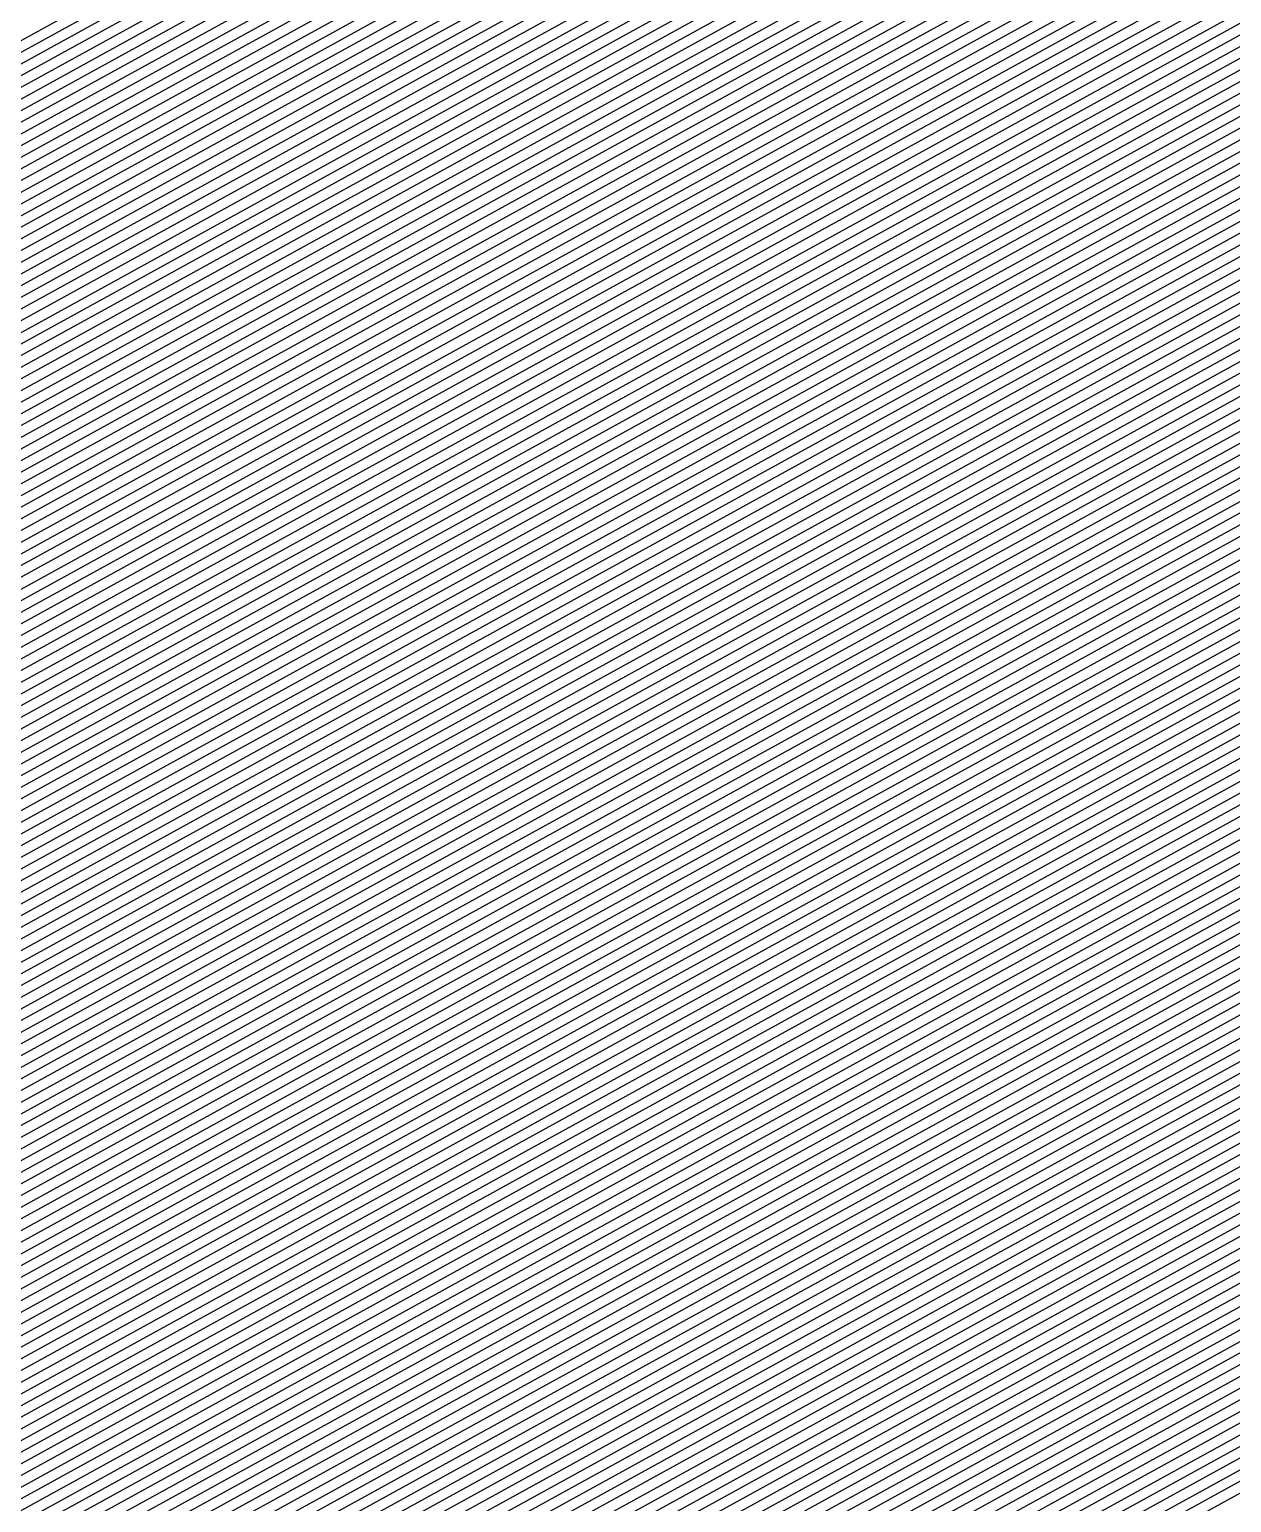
# Model space of a CAD drawing. Extents: x 7084 to 11035, y 13750 to 16729.
# Drawn here: x 8052.1 to 8118.8, y 16152.5 to 16234.2 of the extents above; entities that cross this region are included whole.
import ezdxf

# ---------------------------------------------------------------- set-up
doc = ezdxf.new("R2010")
doc.units = 0
doc.layers.add('Default', color=7, linetype='Continuous')

msp = doc.modelspace()

# ---------------------------------------------------------------- linework, layer by layer
at = {"layer": 'Default'}
for points in [[(7570.459, 15335.754), (7620.175, 15602.507), (7629.214, 15629.635), (7653.114, 15724.055), (7711.869, 16103.84), (7865.535, 16108.361), (7924.658, 16163.754), (8105.441, 16263.221), (8130.6, 16284.623), (8216.472, 16433.824), (8419.854, 16560.419)], [(7571.314, 15336.141), (7620.902, 15602.209), (7629.918, 15629.267), (7654.001, 15724.408), (7712.604, 16103.216), (7865.875, 16107.726), (7925.449, 16163.542), (8105.768, 16262.754), (8131.119, 16284.319), (8216.77, 16433.137), (8419.629, 16559.406)], [(7184.839, 14502.598), (7188.67, 14579.287), (7377.517, 14948.123), (7399.228, 14996.693), (7489.155, 15203.601), (7526.192, 15247.058), (7568.337, 15291.794), (7572.169, 15336.529), (7621.629, 15601.911), (7630.621, 15628.899), (7654.887, 15724.761), (7713.339, 16102.593), (7866.216, 16107.091), (7926.241, 16163.33), (8106.095, 16262.286), (8131.638, 16284.015), (8217.068, 16432.449), (8419.404, 16558.393)], [(7573.024, 15336.917), (7622.356, 15601.614), (7631.325, 15628.532), (7655.773, 15725.114), (7714.075, 16101.97), (7866.556, 16106.456), (7927.032, 16163.118), (8106.422, 16261.818), (8132.156, 16283.71), (8217.366, 16431.761), (8419.179, 16557.379)], [(7573.879, 15337.305), (7623.083, 15601.316), (7632.029, 15628.164), (7656.659, 15725.467), (7714.81, 16101.347), (7866.896, 16105.821), (7927.824, 16162.906), (8106.748, 16261.351), (8132.675, 16283.406), (8217.664, 16431.073), (8418.955, 16556.366)], [(7574.733, 15337.693), (7623.81, 15601.018), (7632.733, 15627.796), (7657.546, 15725.82), (7715.545, 16100.724), (7867.236, 16105.187), (7928.615, 16162.694), (8107.075, 16260.883), (8133.194, 16283.102), (8217.962, 16430.385), (8418.73, 16555.353)], [(7571.642, 15292), (7575.588, 15338.081), (7624.537, 15600.72), (7633.437, 15627.429), (7658.432, 15726.173), (7716.28, 16100.1), (7867.576, 16104.552), (7929.407, 16162.482), (8107.402, 16260.415), (8133.713, 16282.797), (8218.261, 16429.697), (8418.505, 16554.34)], [(8418.28, 16553.326), (8218.559, 16429.009), (8134.232, 16282.493), (8107.729, 16259.948), (7930.198, 16162.27), (7867.917, 16103.917), (7717.016, 16099.477), (7659.318, 15726.527), (7634.141, 15627.061), (7625.264, 15600.422), (7576.443, 15338.468)], [(7577.298, 15338.856), (7625.991, 15600.124), (7634.844, 15626.694), (7660.205, 15726.88), (7717.751, 16098.854), (7868.257, 16103.282), (7930.99, 16162.058), (8108.056, 16259.48), (8134.75, 16282.189), (8218.857, 16428.322), (8418.056, 16552.313)], [(7579.008, 15339.632), (7627.445, 15599.528), (7636.252, 15625.958), (7661.977, 15727.586), (7719.221, 16097.608), (7868.937, 16102.013), (7932.573, 16161.634), (8108.709, 16258.545), (8135.788, 16281.58), (8219.453, 16426.946), (8417.606, 16550.286)], [(8417.381, 16549.273), (8219.751, 16426.258), (8136.307, 16281.276), (8109.036, 16258.077), (7933.364, 16161.422), (7869.277, 16101.378), (7719.957, 16096.984), (7662.863, 15727.939), (7636.956, 15625.591), (7628.172, 15599.23), (7579.863, 15340.02)], [(8417.157, 16548.26), (8220.049, 16425.57), (8136.826, 16280.972), (8109.363, 16257.609), (7934.156, 16161.21), (7869.618, 16100.743), (7720.692, 16096.361), (7663.75, 15728.292), (7637.66, 15625.223), (7628.899, 15598.932), (7580.717, 15340.408)], [(7581.572, 15340.795), (7629.626, 15598.634), (7638.363, 15624.855), (7664.636, 15728.645), (7721.427, 16095.738), (7869.958, 16100.108), (7934.947, 16160.998), (8109.69, 16257.142), (8137.345, 16280.667), (8220.347, 16424.882), (8416.932, 16547.247)], [(7381.115, 14942.817), (7404.785, 14995.769), (7491.924, 15196.262), (7532.302, 15243.64), (7578.25, 15292.412), (7582.427, 15341.183), (7630.353, 15598.336), (7639.067, 15624.488), (7665.522, 15728.998), (7722.162, 16095.115), (7870.298, 16099.473), (7935.739, 16160.786), (8110.016, 16256.674), (8137.863, 16280.363), (8220.645, 16424.195), (8416.707, 16546.233)], [(7631.081, 15598.039), (7639.771, 15624.12), (7666.408, 15729.351), (7722.898, 16094.492), (7870.638, 16098.839), (7936.53, 16160.574), (8110.343, 16256.206), (8138.382, 16280.059), (8220.943, 16423.507), (8416.482, 16545.22)], [(8416.258, 16544.207), (8221.241, 16422.819), (8138.901, 16279.754), (8110.67, 16255.739), (7937.322, 16160.362), (7870.978, 16098.204), (7723.633, 16093.868), (7667.295, 15729.705), (7640.475, 15623.752), (7631.808, 15597.741), (7584.137, 15341.959)], [(8416.033, 16543.193), (8221.539, 16422.131), (8139.42, 16279.45), (8110.997, 16255.271), (7938.113, 16160.15), (7871.319, 16097.569), (7724.368, 16093.245), (7668.181, 15730.058), (7641.179, 15623.385), (7632.535, 15597.443), (7584.992, 15342.347)], [(8415.808, 16542.18), (8221.837, 16421.443), (8139.939, 16279.146), (8111.323, 16254.803), (7938.905, 16159.938), (7871.659, 16096.934), (7725.103, 16092.622), (7669.067, 15730.411), (7641.883, 15623.017), (7633.262, 15597.145), (7585.847, 15342.735)], [(7582.38, 15292.669), (7586.701, 15343.122), (7633.989, 15596.847), (7642.586, 15622.649), (7669.954, 15730.764), (7725.838, 16091.999), (7871.999, 16096.299), (7939.697, 16159.726), (8111.65, 16254.336), (8140.458, 16278.842), (8222.136, 16420.755), (8415.583, 16541.167)], [(7583.206, 15292.72), (7587.556, 15343.51), (7634.716, 15596.549), (7643.29, 15622.282), (7670.84, 15731.117), (7726.574, 16091.376), (7872.339, 16095.664), (7940.488, 16159.514), (8111.977, 16253.868), (8140.976, 16278.537), (8222.434, 16420.067), (8415.359, 16540.154)], [(7199.26, 14501.349), (7203.638, 14588.994), (7383.214, 14939.722), (7408.027, 14995.23), (7493.539, 15191.98), (7535.866, 15241.646), (7584.032, 15292.772), (7588.411, 15343.898), (7635.443, 15596.251), (7643.994, 15621.914), (7671.726, 15731.47), (7727.309, 16090.752), (7872.679, 16095.03), (7941.28, 16159.303), (8112.304, 16253.4), (8141.495, 16278.233), (8222.732, 16419.38), (8415.134, 16539.14)], [(7589.266, 15344.286), (7636.17, 15595.953), (7644.698, 15621.546), (7672.612, 15731.823), (7728.044, 16090.129), (7873.02, 16094.395), (7942.071, 16159.091), (8112.631, 16252.933), (8142.014, 16277.929), (8223.03, 16418.692), (8414.909, 16538.127)], [(7455.92, 14267.252), (7200.778, 14501.218), (7205.214, 14590.016), (7383.814, 14938.838), (7408.953, 14995.077), (7494, 15190.757), (7536.885, 15241.076), (7585.685, 15292.875), (7590.121, 15344.674), (7636.897, 15595.655), (7645.402, 15621.179), (7673.499, 15732.176), (7728.779, 16089.506), (7873.36, 16093.76), (7942.863, 16158.879), (8112.957, 16252.465), (8142.533, 16277.624), (8223.328, 16418.004), (8414.684, 16537.114)], [(7590.976, 15345.062), (7637.624, 15595.357), (7646.106, 15620.811), (7674.385, 15732.53), (7729.515, 16088.883), (7873.7, 16093.125), (7943.654, 16158.667), (8113.284, 16251.997), (8143.052, 16277.32), (8223.626, 16417.316), (8414.46, 16536.1)], [(7944.446, 16158.455), (8113.611, 16251.53), (8143.571, 16277.016), (8223.924, 16416.628), (8414.235, 16535.087)], [(7203.055, 14501.021), (7207.578, 14591.549), (7384.713, 14937.511), (7410.342, 14994.846), (7494.692, 15188.922), (7538.412, 15240.221), (7588.163, 15293.029), (7592.686, 15345.837), (7639.078, 15594.762), (7647.513, 15620.076), (7676.157, 15733.236), (7730.985, 16087.636), (7874.38, 16091.856), (7945.237, 16158.243), (8113.938, 16251.062), (8144.089, 16276.711), (8224.222, 16415.94), (8414.01, 16534.074)], [(7640.532, 15594.166), (7648.921, 15619.341), (7677.93, 15733.942), (7732.456, 16086.39), (7875.061, 16090.586), (7946.82, 16157.819), (8114.591, 16250.127), (8145.127, 16276.103), (8224.818, 16414.565), (8413.561, 16532.047)], [(8413.336, 16531.034), (8225.116, 16413.877), (8145.646, 16275.799), (8114.918, 16249.659), (7947.612, 16157.607), (7875.401, 16089.951), (7733.191, 16085.767), (7678.816, 15734.295), (7649.625, 15618.973), (7641.259, 15593.868), (7595.25, 15347.001)], [(7596.105, 15347.389), (7641.986, 15593.57), (7650.329, 15618.605), (7679.703, 15734.648), (7733.926, 16085.144), (7875.741, 16089.316), (7948.403, 16157.395), (8115.245, 16249.191), (8146.165, 16275.494), (8225.414, 16413.189), (8413.111, 16530.021)], [(8412.886, 16529.007), (8225.713, 16412.501), (8146.684, 16275.19), (8115.572, 16248.724), (7949.195, 16157.183), (7876.081, 16088.681), (7734.661, 16084.521), (7680.589, 15735.001), (7651.032, 15618.238), (7642.714, 15593.272), (7596.96, 15347.776)], [(8412.662, 16527.994), (8226.011, 16411.813), (8147.202, 16274.886), (8115.898, 16248.256), (7949.986, 16156.971), (7876.422, 16088.047), (7735.396, 16083.897), (7681.475, 15735.354), (7651.736, 15617.87), (7643.441, 15592.974), (7597.815, 15348.164)], [(8412.437, 16526.981), (8226.309, 16411.125), (8147.721, 16274.581), (8116.225, 16247.788), (7950.778, 16156.759), (7876.762, 16087.412), (7736.132, 16083.274), (7682.361, 15735.708), (7652.44, 15617.502), (7644.168, 15592.676), (7598.67, 15348.552)], [(8412.212, 16525.968), (8226.607, 16410.438), (8148.24, 16274.277), (8116.552, 16247.321), (7951.569, 16156.547), (7877.102, 16086.777), (7736.867, 16082.651), (7683.248, 15736.061)], [(7600.379, 15349.328), (7645.622, 15592.08), (7653.848, 15616.767), (7684.134, 15736.414), (7737.602, 16082.028), (7877.442, 16086.142), (7952.361, 16156.335), (8116.879, 16246.853), (8148.759, 16273.973), (8226.905, 16409.75), (8411.987, 16524.954)], [(7601.234, 15349.716), (7646.349, 15591.782), (7654.551, 15616.399), (7685.02, 15736.767), (7738.337, 16081.405), (7877.783, 16085.507), (7953.152, 16156.123), (8117.205, 16246.385), (8149.278, 16273.669), (8227.203, 16409.062), (8411.763, 16523.941)], [(8411.538, 16522.928), (8227.501, 16408.374), (8149.797, 16273.364), (8117.532, 16245.918), (7953.944, 16155.911), (7878.123, 16084.873), (7739.073, 16080.781), (7685.906, 15737.12), (7655.255, 15616.032), (7647.076, 15591.485), (7602.089, 15350.103)], [(8411.313, 16521.914), (8227.799, 16407.686), (8150.315, 16273.06), (8117.859, 16245.45), (7954.735, 16155.699), (7878.463, 16084.238), (7739.808, 16080.158), (7686.793, 15737.473), (7655.959, 15615.664), (7647.803, 15591.187), (7602.944, 15350.491)], [(7955.527, 16155.487), (8118.186, 16244.982), (8150.834, 16272.756), (8228.097, 16406.998), (8411.088, 16520.901)], [(8410.864, 16519.888), (8228.395, 16406.311), (8151.353, 16272.451), (8118.513, 16244.515), (7956.318, 16155.275), (7879.143, 16082.968), (7741.278, 16078.912), (7688.565, 15738.179), (7657.367, 15614.929), (7649.257, 15590.591), (7604.654, 15351.267)], [(8410.639, 16518.875), (8228.693, 16405.623), (8151.872, 16272.147), (8118.839, 16244.047), (7957.11, 16155.063), (7879.484, 16082.333), (7742.014, 16078.289), (7689.452, 15738.533), (7658.071, 15614.561), (7649.984, 15590.293), (7605.509, 15351.655), (7600.554, 15293.801), (7546.05, 15235.948), (7498.153, 15179.748), (7417.288, 14993.691), (7389.21, 14930.879), (7219.395, 14599.212), (7214.44, 14500.035), (7457.034, 14277.576), (7493.37, 14219.722), (7687.445, 14167.141), (7860.866, 14296.071)], [(8410.414, 16517.861), (8228.991, 16404.935), (8152.391, 16271.843), (8119.166, 16243.579), (7957.901, 16154.851), (7879.824, 16081.698), (7742.749, 16077.665), (7690.338, 15738.886), (7658.774, 15614.194), (7650.711, 15589.995), (7606.363, 15352.043)], [(7607.218, 15352.43), (7651.438, 15589.697), (7659.478, 15613.826), (7691.224, 15739.239), (7743.484, 16077.042), (7880.164, 16081.064), (7958.693, 16154.639), (8119.493, 16243.112), (8152.91, 16271.538), (8229.289, 16404.247), (8410.189, 16516.848)], [(7608.073, 15352.818), (7652.165, 15589.399), (7660.182, 15613.458), (7692.11, 15739.592), (7744.219, 16076.419), (7880.504, 16080.429), (7959.485, 16154.427), (8119.82, 16242.644), (8153.428, 16271.234), (8229.588, 16403.559), (8409.965, 16515.835)], [(8409.74, 16514.822), (8229.886, 16402.871), (8153.947, 16270.93), (8120.146, 16242.176), (7960.276, 16154.215), (7880.844, 16079.794), (7744.954, 16075.796), (7692.997, 15739.945), (7660.886, 15613.091), (7652.892, 15589.101), (7608.928, 15353.206), (7603.858, 15294.007), (7548.087, 15234.809), (7499.076, 15177.301), (7419.14, 14993.383), (7390.41, 14929.11), (7222.546, 14601.256), (7217.476, 14499.772), (7457.281, 14279.87), (7494.462, 14220.671), (7686.307, 14168.694), (7863.761, 14300.623)], [(8409.515, 16513.808), (8230.184, 16402.183), (8154.466, 16270.626), (8120.473, 16241.709), (7961.068, 16154.003), (7881.185, 16079.159), (7745.69, 16075.173), (7693.883, 15740.298), (7661.59, 15612.723), (7653.619, 15588.803), (7609.783, 15353.594), (7604.684, 15294.059), (7548.596, 15234.524)], [(7961.859, 16153.791), (8120.8, 16241.241), (8154.985, 16270.321), (8230.482, 16401.496), (8409.29, 16512.795)], [(8409.066, 16511.782), (8230.78, 16400.808), (8155.504, 16270.017), (8121.127, 16240.773), (7962.651, 16153.579), (7881.865, 16077.89), (7747.16, 16073.926), (7695.655, 15741.004), (7662.997, 15611.988), (7655.074, 15588.208), (7611.493, 15354.37)], [(7612.347, 15354.757), (7655.801, 15587.91), (7663.701, 15611.62), (7696.542, 15741.357), (7747.895, 16073.303), (7882.205, 16077.255), (7963.442, 16153.367), (8121.454, 16240.306), (8156.023, 16269.713), (8231.078, 16400.12), (8408.841, 16510.768)], [(8408.616, 16509.755), (8231.376, 16399.432), (8156.541, 16269.408), (8121.78, 16239.838), (7964.234, 16153.155), (7882.545, 16076.62), (7748.631, 16072.68), (7697.428, 15741.711), (7664.405, 15611.252), (7656.528, 15587.612), (7613.202, 15355.145)], [(8408.391, 16508.742), (8231.674, 16398.744), (8157.06, 16269.104), (8122.107, 16239.37), (7965.025, 16152.943), (7882.886, 16075.985), (7749.366, 16072.057), (7698.314, 15742.064), (7665.109, 15610.885), (7657.255, 15587.314), (7614.057, 15355.533)], [(7392.509, 14926.015), (7422.382, 14992.844), (7500.691, 15173.02), (7551.651, 15232.814), (7609.64, 15294.368), (7614.912, 15355.921), (7657.982, 15587.016), (7665.813, 15610.517), (7699.201, 15742.417), (7750.101, 16071.433), (7883.226, 16075.35), (7965.817, 16152.732), (8122.434, 16238.903), (8157.579, 16268.8), (8231.972, 16398.056), (8408.167, 16507.729)], [(7615.767, 15356.309), (7658.709, 15586.718), (7666.517, 15610.149), (7700.087, 15742.77), (7750.836, 16070.81), (7883.566, 16074.715), (7966.608, 16152.52), (8122.761, 16238.435), (8158.098, 16268.496), (8232.27, 16397.369), (8407.942, 16506.715)], [(8407.717, 16505.702), (8232.568, 16396.681), (8158.617, 16268.191), (8123.088, 16237.967), (7967.4, 16152.308), (7883.906, 16074.081), (7751.572, 16070.187), (7700.973, 15743.123), (7667.22, 15609.782), (7659.436, 15586.42), (7616.622, 15356.697)], [(8322.657, 14156.019), (8115.474, 14238.244), (7870.998, 14312.001), (7683.461, 14172.577), (7497.194, 14223.043), (7457.9, 14285.605), (7225.066, 14499.115), (7230.424, 14606.365), (7393.408, 14924.688), (7423.771, 14992.613), (7501.383, 15171.185), (7553.178, 15231.96), (7612.118, 15294.522), (7617.477, 15357.084), (7660.163, 15586.122), (7667.924, 15609.414), (7701.859, 15743.476), (7752.307, 16069.564), (7884.246, 16073.446), (7968.191, 16152.096), (8123.414, 16237.5), (8159.136, 16267.887), (8232.866, 16395.993), (8407.492, 16504.689)], [(7618.332, 15357.472), (7660.89, 15585.824), (7668.628, 15609.046), (7702.746, 15743.829), (7753.042, 16068.941), (7884.587, 16072.811), (7968.983, 16151.884), (8123.741, 16237.032), (8159.654, 16267.583), (8233.164, 16395.305), (8407.268, 16503.675)], [(7619.186, 15357.86), (7661.617, 15585.526), (7669.332, 15608.679), (7703.632, 15744.182), (7753.777, 16068.317), (7884.927, 16072.176), (7969.774, 16151.672), (8124.068, 16236.564), (8160.173, 16267.278), (8233.463, 16394.617), (8407.043, 16502.662)], [(7620.041, 15358.248), (7662.344, 15585.228), (7670.036, 15608.311), (7704.518, 15744.535), (7754.513, 16067.694), (7885.267, 16071.541), (7970.566, 16151.46), (8124.395, 16236.097), (8160.692, 16266.974), (8233.761, 16393.929), (8406.818, 16501.649)], [(7620.896, 15358.636), (7663.071, 15584.931), (7670.739, 15607.944), (7705.404, 15744.889), (7755.248, 16067.071), (7885.607, 16070.907), (7971.357, 16151.248), (8124.721, 16235.629), (8161.211, 16266.67), (8234.059, 16393.241), (8406.593, 16500.636)], [(7621.751, 15359.024), (7663.798, 15584.633), (7671.443, 15607.576), (7706.291, 15745.242), (7755.983, 16066.448), (7885.947, 16070.272), (7972.149, 16151.036), (8125.048, 16235.161), (8161.73, 16266.365), (8234.357, 16392.554), (8406.369, 16499.622)], [(7622.606, 15359.411), (7664.525, 15584.335), (7672.147, 15607.208), (7707.177, 15745.595), (7756.718, 16065.825), (7886.288, 16069.637), (7972.94, 16150.824), (8125.375, 16234.694), (8162.248, 16266.061), (8234.655, 16391.866), (8406.144, 16498.609)], [(7230.379, 14498.655), (7235.939, 14609.941), (7395.507, 14921.593), (7427.013, 14992.074), (7502.998, 15166.904), (7556.743, 15229.966), (7617.901, 15294.882), (7623.461, 15359.799), (7665.252, 15584.037), (7672.851, 15606.841), (7708.063, 15745.948), (7757.453, 16065.202), (7886.628, 16069.002), (7973.732, 16150.612), (8125.702, 16234.226), (8162.767, 16265.757), (8234.953, 16391.178), (8405.919, 16497.596)], [(7618.727, 15294.934), (7624.316, 15360.187), (7665.98, 15583.739), (7673.555, 15606.473), (7708.95, 15746.301), (7758.189, 16064.578), (7886.968, 16068.367), (7974.523, 16150.4), (8126.029, 16233.758), (8163.286, 16265.453), (8235.251, 16390.49), (8405.694, 16496.582)], [(7231.897, 14498.524), (7237.514, 14610.963), (7396.107, 14920.709), (7427.939, 14991.92), (7503.459, 15165.68), (7557.761, 15229.396), (7619.553, 15294.985), (7625.17, 15360.575), (7666.707, 15583.441), (7674.259, 15606.105), (7709.836, 15746.654), (7758.924, 16063.955), (7887.308, 16067.733), (7975.315, 16150.188), (8126.355, 16233.291), (8163.805, 16265.148), (8235.549, 16389.802), (8405.47, 16495.569)], [(8405.245, 16494.556), (8235.847, 16389.114), (8164.324, 16264.844), (8126.682, 16232.823), (7976.106, 16149.976), (7887.648, 16067.098), (7759.659, 16063.332), (7710.722, 15747.007), (7674.962, 15605.738), (7667.434, 15583.143), (7626.025, 15360.963), (7620.379, 15295.037), (7558.27, 15229.111), (7503.69, 15165.069), (7428.402, 14991.843), (7396.406, 14920.267), (7238.302, 14611.474), (7232.656, 14498.458), (7458.519, 14291.341), (7499.925, 14225.415), (7680.616, 14176.46), (7878.235, 14323.38)], [(7626.88, 15361.351), (7668.161, 15582.845), (7675.666, 15605.37), (7711.608, 15747.36), (7760.394, 16062.709), (7887.989, 16066.463), (7976.898, 16149.764), (8127.009, 16232.355), (8164.843, 16264.54), (8236.145, 16388.427), (8405.02, 16493.543)], [(7627.735, 15361.738), (7668.888, 15582.547), (7676.37, 15605.002), (7712.495, 15747.714), (7761.13, 16062.086), (7888.329, 16065.828), (7977.689, 16149.552), (8127.336, 16231.888), (8165.361, 16264.235), (8236.443, 16387.739), (8404.795, 16492.529)], [(7458.705, 14293.061), (7234.933, 14498.261), (7240.665, 14613.006), (7397.306, 14918.94), (7429.791, 14991.612), (7504.382, 15163.234), (7559.798, 15228.256), (7622.857, 15295.191), (7628.59, 15362.126), (7669.615, 15582.249), (7677.074, 15604.635), (7713.381, 15748.067), (7761.865, 16061.462), (7888.669, 16065.193), (7978.481, 16149.34), (8127.662, 16231.42), (8165.88, 16263.931), (8236.741, 16387.051), (8404.571, 16491.516)], [(7630.3, 15362.902), (7671.069, 15581.654), (7678.482, 15603.899), (7715.153, 15748.773), (7763.335, 16060.216), (7889.349, 16063.924), (7980.064, 16148.916), (8128.316, 16230.485), (8166.918, 16263.322), (8237.338, 16385.675), (8404.121, 16489.489)], [(7431.18, 14991.381), (7505.074, 15161.399), (7561.325, 15227.402), (7625.335, 15295.346), (7631.155, 15363.29), (7671.796, 15581.356), (7679.185, 15603.532), (7716.04, 15749.126), (7764.071, 16059.593), (7889.69, 16063.289), (7980.856, 16148.704), (8128.643, 16230.017), (8167.437, 16263.018), (8237.636, 16384.987), (8403.896, 16488.476)], [(7431.643, 14991.304), (7505.305, 15160.787), (7561.834, 15227.117), (7626.161, 15295.397), (7632.009, 15363.678), (7672.523, 15581.058), (7679.889, 15603.164), (7716.926, 15749.479), (7764.806, 16058.97), (7890.03, 16062.654), (7981.647, 16148.492), (8128.97, 16229.549), (8167.956, 16262.714), (8237.934, 16384.299), (8403.672, 16487.463)], [(8403.447, 16486.45), (8238.232, 16383.612), (8168.474, 16262.41), (8129.296, 16229.081), (7982.439, 16148.28), (7890.37, 16062.019), (7765.541, 16058.346), (7717.812, 15749.832), (7680.593, 15602.796), (7673.25, 15580.76), (7632.864, 15364.065)], [(7890.71, 16061.384), (7983.23, 16148.068), (8129.623, 16228.614), (8168.993, 16262.105), (8238.53, 16382.924), (8403.222, 16485.436)], [(7634.574, 15364.841), (7674.704, 15580.164), (7682.001, 15602.061), (7719.585, 15750.538), (7767.011, 16057.1), (7891.05, 16060.75), (7984.022, 16147.856), (8129.95, 16228.146), (8169.512, 16261.801), (8238.828, 16382.236), (8402.997, 16484.423)], [(7635.429, 15365.229), (7675.431, 15579.866), (7682.704, 15601.694), (7720.471, 15750.892), (7767.747, 16056.477), (7891.391, 16060.115), (7984.813, 16147.644), (8130.277, 16227.678), (8170.031, 16261.497), (8239.126, 16381.548), (8402.773, 16483.41)], [(7636.284, 15365.617), (7676.158, 15579.568), (7683.408, 15601.326), (7721.357, 15751.245), (7768.482, 16055.854), (7891.731, 16059.48), (7985.605, 16147.432), (8130.603, 16227.211), (8170.55, 16261.192), (8239.424, 16380.86), (8402.548, 16482.396)], [(7637.139, 15366.004), (7676.885, 15579.27), (7684.112, 15600.958), (7722.244, 15751.598), (7769.217, 16055.23), (7892.071, 16058.845), (7986.396, 16147.22), (8130.93, 16226.743), (8171.069, 16260.888), (8239.722, 16380.172), (8402.323, 16481.383)], [(8401.874, 16479.357), (8240.318, 16378.797), (8172.106, 16260.28), (8131.584, 16225.808), (7987.979, 16146.796), (7892.751, 16057.575), (7770.688, 16053.984), (7724.016, 15752.304), (7685.52, 15600.223), (7678.34, 15578.674), (7638.848, 15366.78)], [(8609.201, 16431.806), (8401.649, 16478.343), (8240.616, 16378.109), (8172.625, 16259.975), (8131.911, 16225.34), (7988.771, 16146.584), (7893.092, 16056.941), (7771.423, 16053.361), (7724.902, 15752.657), (7686.224, 15599.855), (7679.067, 15578.376), (7639.703, 15367.168)], [(7640.558, 15367.556), (7679.794, 15578.079), (7686.927, 15599.488), (7725.789, 15753.01), (7772.158, 16052.738), (7893.432, 16056.306), (7989.562, 16146.372), (8132.237, 16224.872), (8173.144, 16259.671), (8240.915, 16377.421), (8401.424, 16477.33), (8608.303, 16430.944)], [(7641.413, 15367.944), (7680.521, 15577.781), (7687.631, 15599.12), (7726.675, 15753.363), (7772.893, 16052.114), (7893.772, 16055.671), (7990.354, 16146.16), (8132.564, 16224.405), (8173.663, 16259.367), (8241.213, 16376.733), (8401.199, 16476.317), (8607.404, 16430.082)], [(7643.123, 15368.719), (7681.975, 15577.185), (7689.039, 15598.385), (7728.448, 15754.07), (7774.364, 16050.868), (7894.452, 16054.401), (7991.937, 16145.737), (8133.218, 16223.469), (8174.7, 16258.758), (8241.809, 16375.357), (8400.75, 16474.29), (8605.607, 16428.357)], [(8604.708, 16427.495), (8400.525, 16473.277), (8242.107, 16374.67), (8175.219, 16258.454), (8133.544, 16223.002), (7992.728, 16145.525), (7894.793, 16053.767), (7775.099, 16050.245), (7729.334, 15754.423), (7689.743, 15598.017), (7682.702, 15576.887), (7643.978, 15369.107)], [(7674.356, 14185.002), (7505.934, 14230.633), (7459.881, 14303.958), (7249.354, 14497.012), (7255.634, 14622.713), (7403.003, 14910.539), (7438.59, 14990.15), (7508.765, 15151.613), (7569.472, 15222.844), (7638.552, 15296.169), (7644.832, 15369.495), (7683.429, 15576.589), (7690.447, 15597.649), (7730.22, 15754.776), (7775.834, 16049.622), (7895.133, 16053.132), (7993.52, 16145.313), (8133.871, 16222.534), (8175.738, 16258.149), (8242.405, 16373.982), (8400.3, 16472.264), (8603.81, 16426.633)], [(7895.473, 16052.497), (7994.311, 16145.101), (8134.198, 16222.066), (8176.257, 16257.845), (8242.703, 16373.294), (8400.075, 16471.25), (8602.911, 16425.771)], [(8602.012, 16424.908), (8399.851, 16470.237), (8243.001, 16372.606), (8176.776, 16257.541), (8134.525, 16221.599), (7995.103, 16144.889), (7895.813, 16051.862), (7777.305, 16048.375), (7731.993, 15755.482), (7691.854, 15596.914), (7684.883, 15575.993), (7646.542, 15370.271)], [(8601.114, 16424.046), (8399.626, 16469.224), (8243.299, 16371.918), (8177.295, 16257.237), (8134.852, 16221.131), (7995.894, 16144.677), (7896.154, 16051.227), (7778.04, 16047.752), (7732.879, 15755.835), (7692.558, 15596.546), (7685.61, 15575.695), (7647.397, 15370.658), (7641.031, 15296.324), (7571, 15221.989), (7509.457, 15149.778), (7439.979, 14989.919), (7403.902, 14909.212), (7257.997, 14624.246), (7251.631, 14496.815), (7460.067, 14305.679), (7506.754, 14231.344), (7673.502, 14186.167)], [(7648.252, 15371.046), (7686.337, 15575.397), (7693.262, 15596.179), (7733.765, 15756.188), (7778.775, 16047.129), (7896.494, 16050.592), (7996.686, 16144.465), (8135.178, 16220.663), (8177.813, 16256.932), (8243.597, 16371.23), (8399.401, 16468.21), (8600.215, 16423.184)], [(7649.107, 15371.434), (7687.064, 15575.099), (7693.966, 15595.811), (7734.651, 15756.541), (7779.51, 16046.506), (7896.834, 16049.958), (7997.478, 16144.253), (8135.505, 16220.196), (8178.332, 16256.628), (8243.895, 16370.543), (8399.176, 16467.197), (8599.317, 16422.322)], [(8598.418, 16421.46), (8398.952, 16466.184), (8244.193, 16369.855), (8178.851, 16256.324), (8135.832, 16219.728), (7998.269, 16144.041), (7897.174, 16049.323), (7780.246, 16045.883), (7735.538, 15756.895), (7694.67, 15595.444), (7687.791, 15574.802), (7649.962, 15371.822)], [(7650.816, 15372.21), (7688.518, 15574.504), (7695.373, 15595.076), (7736.424, 15757.248), (7780.981, 16045.259), (7897.514, 16048.688), (7999.061, 16143.829), (8136.159, 16219.26), (8179.37, 16256.019), (8244.491, 16369.167), (8398.727, 16465.171), (8597.519, 16420.597)], [(8596.621, 16419.735), (8398.502, 16464.157), (8244.79, 16368.479), (8179.889, 16255.715), (8136.486, 16218.793), (7999.852, 16143.617), (7897.855, 16048.053), (7781.716, 16044.636), (7737.31, 15757.601)], [(7652.526, 15372.985), (7689.973, 15573.908), (7696.781, 15594.341), (7738.197, 15757.954), (7782.451, 16044.013), (7898.195, 16047.418), (8000.644, 16143.405), (8136.812, 16218.325), (8180.408, 16255.411), (8245.088, 16367.791), (8398.277, 16463.144), (8595.722, 16418.873)], [(7653.381, 15373.373), (7690.7, 15573.61), (7697.485, 15593.973), (7739.083, 15758.307), (7783.187, 16043.39), (7898.535, 16046.784), (8001.435, 16143.193), (8137.139, 16217.857), (8180.926, 16255.107), (8245.386, 16367.103), (8398.053, 16462.131), (8594.823, 16418.011)], [(8593.925, 16417.149), (8397.828, 16461.118), (8245.684, 16366.415), (8181.445, 16254.802), (8137.466, 16217.39), (8002.227, 16142.981), (7898.875, 16046.149)], [(8593.026, 16416.287), (8397.603, 16460.104), (8245.982, 16365.728), (8181.964, 16254.498), (8137.793, 16216.922), (8003.018, 16142.769), (7899.215, 16045.514), (7784.657, 16042.143), (7740.855, 15759.013), (7698.892, 15593.238), (7692.154, 15573.014), (7655.091, 15374.149)], [(7670.657, 14190.049), (7509.485, 14233.716), (7460.685, 14311.414), (7259.221, 14496.158), (7265.875, 14629.355), (7406.901, 14904.791), (7444.61, 14989.149), (7511.764, 15143.662), (7576.091, 15219.14), (7649.291, 15296.838), (7655.946, 15374.537), (7692.881, 15572.716), (7699.596, 15592.87), (7741.742, 15759.366), (7785.392, 16041.52), (7899.556, 16044.879), (8003.81, 16142.557), (8138.119, 16216.454), (8182.483, 16254.194), (8246.28, 16365.04), (8397.378, 16459.091), (8592.128, 16415.424)], [(8591.229, 16414.562), (8397.154, 16458.078), (8246.578, 16364.352), (8183.002, 16253.889), (8138.446, 16215.987), (8004.601, 16142.345), (7899.896, 16044.244), (7786.127, 16040.897), (7742.628, 15759.72), (7700.3, 15592.502), (7693.608, 15572.418), (7656.801, 15374.925)], [(7657.655, 15375.312), (7694.335, 15572.12), (7701.004, 15592.135), (7743.514, 15760.073), (7786.863, 16040.274), (7900.236, 16043.609), (8005.393, 16142.133), (8138.773, 16215.519), (8183.521, 16253.585), (8246.876, 16363.664), (8396.929, 16457.064), (8590.33, 16413.7)], [(8589.432, 16412.838), (8396.704, 16456.051), (8247.174, 16362.976), (8184.039, 16253.281), (8139.1, 16215.051), (8006.184, 16141.921), (7900.576, 16042.975), (7787.598, 16039.651), (7744.4, 15760.426), (7701.708, 15591.767), (7695.062, 15571.822), (7658.51, 15375.7)], [(7659.365, 15376.088), (7695.789, 15571.525), (7702.412, 15591.399), (7745.287, 15760.779), (7788.333, 16039.027), (7900.916, 16042.34), (8006.976, 16141.709), (8139.427, 16214.584), (8184.558, 16252.976), (8247.472, 16362.288), (8396.479, 16455.038), (8588.533, 16411.976)], [(7263.016, 14495.829), (7269.814, 14631.909), (7408.4, 14902.58), (7446.925, 14988.764), (7512.918, 15140.604), (7578.637, 15217.716), (7653.421, 15297.096), (7660.22, 15376.476), (7696.516, 15571.227), (7703.115, 15591.032), (7746.173, 15761.132), (7789.068, 16038.404), (7901.257, 16041.705), (8007.767, 16141.497), (8139.753, 16214.116), (8185.077, 16252.672), (8247.77, 16361.601), (8396.255, 16454.025), (8587.634, 16411.113)], [(7661.075, 15376.864), (7697.243, 15570.929), (7703.819, 15590.664), (7747.059, 15761.485), (7789.804, 16037.781), (7901.597, 16041.07), (8008.559, 16141.285), (8140.08, 16213.648), (8185.596, 16252.368), (8248.068, 16360.913), (8396.03, 16453.011), (8586.736, 16410.251)], [(8009.35, 16141.073), (8140.407, 16213.181), (8186.115, 16252.064), (8248.367, 16360.225), (8395.805, 16451.998), (8585.837, 16409.389)], [(7662.785, 15377.639), (7698.697, 15570.333), (7705.227, 15589.929), (7748.832, 15762.191), (7791.274, 16036.535), (7902.277, 16039.801), (8010.142, 16140.861), (8140.734, 16212.713), (8186.634, 16251.759), (8248.665, 16359.537), (8395.58, 16450.985), (8584.939, 16408.527)], [(7663.639, 15378.027), (7699.424, 15570.035), (7705.931, 15589.561), (7749.718, 15762.544), (7792.009, 16035.911), (7902.617, 16039.166), (8010.933, 16140.649), (8141.06, 16212.245), (8187.152, 16251.455), (8248.963, 16358.849), (8395.356, 16449.971), (8584.04, 16407.665)], [(7664.494, 15378.415), (7700.151, 15569.737), (7706.635, 15589.194), (7750.604, 15762.898), (7792.745, 16035.288), (7902.958, 16038.531), (8011.725, 16140.437), (8141.387, 16211.778), (8187.671, 16251.151), (8249.261, 16358.161), (8395.131, 16448.958), (8583.141, 16406.802)], [(7665.349, 15378.803), (7700.879, 15569.439), (7707.338, 15588.826), (7751.491, 15763.251), (7793.48, 16034.665), (7903.298, 16037.896), (8012.516, 16140.225), (8141.714, 16211.31), (8188.19, 16250.846), (8249.559, 16357.473), (8394.906, 16447.945), (8582.243, 16405.94)], [(8581.344, 16405.078), (8394.681, 16446.932), (8249.857, 16356.786), (8188.709, 16250.542), (8142.041, 16210.842), (8013.308, 16140.013), (7903.638, 16037.261), (7794.215, 16034.042), (7752.377, 15763.604), (7708.042, 15588.458), (7701.606, 15569.141), (7666.204, 15379.191)], [(8580.445, 16404.216), (8394.457, 16445.918), (8250.155, 16356.098), (8189.228, 16250.238), (8142.368, 16210.375), (8014.099, 16139.801), (7903.978, 16036.627), (7794.95, 16033.419), (7753.263, 15763.957), (7708.746, 15588.091), (7702.333, 15568.843), (7667.059, 15379.579)], [(8579.547, 16403.354), (8394.232, 16444.905), (8250.453, 16355.41), (8189.746, 16249.933), (8142.694, 16209.907), (8014.891, 16139.589), (7904.318, 16035.992), (7795.686, 16032.795), (7754.149, 15764.31), (7709.45, 15587.723), (7703.06, 15568.545), (7667.914, 15379.966)], [(7668.769, 15380.354), (7703.787, 15568.248), (7710.154, 15587.355), (7755.036, 15764.663), (7796.421, 16032.172), (7904.659, 16035.357), (8015.682, 16139.378), (8143.021, 16209.439), (8190.265, 16249.629), (8250.751, 16354.722), (8394.007, 16443.892), (8578.648, 16402.492)], [(7670.478, 15381.13), (7705.241, 15567.652), (7711.561, 15586.62), (7756.808, 15765.369), (7797.891, 16030.926), (7905.339, 16034.087), (8017.266, 16138.954), (8143.675, 16208.504), (8191.303, 16249.021), (8251.347, 16353.346), (8393.558, 16441.865), (8576.851, 16400.767)], [(8575.952, 16399.905), (8393.333, 16440.852), (8251.645, 16352.659), (8191.822, 16248.716), (8144.001, 16208.036), (8018.057, 16138.742), (7905.679, 16033.452), (7798.626, 16030.303), (7757.695, 15765.723), (7712.265, 15586.252), (7705.968, 15567.354), (7671.333, 15381.518)], [(7672.188, 15381.906), (7706.695, 15567.056), (7712.969, 15585.885), (7758.581, 15766.076), (7799.362, 16029.679), (7906.019, 16032.818), (8018.849, 16138.53), (8144.328, 16207.569), (8192.341, 16248.412), (8251.943, 16351.971), (8393.108, 16439.839), (8575.054, 16399.043)], [(7707.422, 15566.758), (7713.673, 15585.517), (7759.467, 15766.429), (7800.097, 16029.056), (7906.36, 16032.183), (8019.64, 16138.318), (8144.655, 16207.101), (8192.859, 16248.108), (8252.242, 16351.283), (8392.883, 16438.825), (8574.155, 16398.181)], [(8573.256, 16397.318), (8392.659, 16437.812), (8252.54, 16350.595), (8193.378, 16247.803), (8144.982, 16206.633), (8020.432, 16138.106), (7906.7, 16031.548), (7800.832, 16028.433), (7760.353, 15766.782), (7714.377, 15585.149), (7708.149, 15566.46), (7673.898, 15382.681)], [(8572.358, 16396.456), (8392.434, 16436.799), (8252.838, 16349.907), (8193.897, 16247.499), (8145.309, 16206.166), (8021.223, 16137.894), (7907.04, 16030.913), (7801.567, 16027.81), (7761.24, 15767.135), (7715.08, 15584.782), (7708.876, 15566.162), (7674.753, 15383.069)], [(8571.459, 16395.594), (8392.209, 16435.785), (8253.136, 16349.219), (8194.416, 16247.195), (8145.635, 16205.698), (8022.015, 16137.682), (7907.38, 16030.278), (7802.303, 16027.187), (7762.126, 15767.488), (7715.784, 15584.414), (7709.603, 15565.864), (7675.608, 15383.457)], [(8022.806, 16137.47), (8145.962, 16205.23), (8194.935, 16246.891), (8253.434, 16348.531), (8391.984, 16434.772), (8570.561, 16394.732)], [(8569.662, 16393.87), (8391.76, 16433.759), (8253.732, 16347.844), (8195.454, 16246.586), (8146.289, 16204.763), (8023.598, 16137.258), (7908.061, 16029.009), (7803.773, 16025.94), (7763.898, 15768.194), (7717.192, 15583.679), (7711.057, 15565.268)], [(8568.763, 16393.007), (8391.535, 16432.746), (8254.03, 16347.156), (8195.972, 16246.282), (8146.616, 16204.295), (8024.389, 16137.046), (7908.401, 16028.374), (7804.508, 16025.317)], [(7712.512, 15564.673), (7718.6, 15582.944), (7765.671, 15768.901), (7805.244, 16024.694), (7908.741, 16027.739), (8025.181, 16136.834), (8146.942, 16203.827), (8196.491, 16245.978), (8254.328, 16346.468), (8391.31, 16431.732), (8567.865, 16392.145)], [(7713.239, 15564.375), (7719.303, 15582.576), (7766.557, 15769.254), (7805.979, 16024.071), (7909.081, 16027.104), (8025.972, 16136.622), (8147.269, 16203.36), (8197.01, 16245.673), (8254.626, 16345.78), (8391.085, 16430.719), (8566.966, 16391.283)], [(7288.722, 14644.171), (7415.596, 14891.968), (7458.039, 14986.917), (7518.455, 15125.925), (7590.858, 15210.879), (7673.247, 15298.331), (7680.737, 15385.784), (7713.966, 15564.077), (7720.007, 15582.208), (7767.444, 15769.607), (7806.714, 16023.448), (7909.421, 16026.469), (8026.764, 16136.41), (8147.596, 16202.892), (8197.529, 16245.369), (8254.924, 16345.092), (8390.861, 16429.706), (8566.067, 16390.421)], [(7714.693, 15563.779), (7720.711, 15581.841), (7768.33, 15769.96), (7807.449, 16022.824), (7909.762, 16025.835), (8027.555, 16136.198), (8147.923, 16202.424), (8198.048, 16245.065), (8255.222, 16344.404), (8390.636, 16428.692), (8565.169, 16389.559)], [(7282.75, 14494.121), (7290.297, 14645.193), (7416.195, 14891.084), (7458.965, 14986.763), (7518.916, 15124.701), (7591.876, 15210.309), (7674.899, 15298.434), (7682.446, 15386.56), (7715.42, 15563.481), (7721.415, 15581.473), (7769.216, 15770.313), (7808.184, 16022.201), (7910.102, 16025.2), (8028.347, 16135.986), (8148.25, 16201.957), (8198.567, 16244.76), (8255.52, 16343.717), (8390.411, 16427.679), (8564.27, 16388.697)], [(7578.153, 15339.244), (7626.718, 15599.826), (7635.548, 15626.326), (7661.091, 15727.233), (7718.486, 16098.231), (7868.597, 16102.647), (7931.781, 16161.846), (8108.382, 16259.012), (8135.269, 16281.885), (8219.155, 16427.634)], [(8563.372, 16387.834), (8390.186, 16426.666), (8255.818, 16343.029), (8199.085, 16244.456), (8148.576, 16201.489), (8029.138, 16135.774), (7910.442, 16024.565), (7808.92, 16021.578), (7770.102, 15770.666)], [(7716.874, 15562.885), (7722.823, 15580.738), (7770.989, 15771.019), (7809.655, 16020.955), (7910.782, 16023.93), (8029.93, 16135.562), (8148.903, 16201.021), (8199.604, 16244.152), (8256.117, 16342.341), (8389.962, 16425.653), (8562.473, 16386.972)], [(8561.574, 16386.11), (8389.737, 16424.639), (8256.415, 16341.653), (8200.123, 16243.848), (8149.23, 16200.554), (8030.721, 16135.35), (7911.122, 16023.295), (7810.39, 16020.332), (7771.875, 15771.372), (7723.526, 15580.37), (7717.601, 15562.587)], [(7718.328, 15562.289), (7724.23, 15580.002), (7772.761, 15771.726), (7811.125, 16019.708), (7911.463, 16022.661), (8031.513, 16135.138), (8149.557, 16200.086), (8200.642, 16243.543), (8256.713, 16340.965), (8389.512, 16423.626), (8560.676, 16385.248)], [(8559.777, 16384.386), (8389.287, 16422.613), (8257.011, 16340.277), (8201.161, 16243.239), (8149.884, 16199.618), (8032.304, 16134.926), (7911.803, 16022.026), (7811.861, 16019.085), (7773.647, 15772.079), (7724.934, 15579.635), (7719.055, 15561.991), (7686.721, 15388.499), (7679.029, 15298.692), (7594.422, 15208.884)], [(8558.878, 16383.523), (8389.063, 16421.599), (8257.309, 16339.589), (8201.68, 16242.935), (8150.21, 16199.151), (8033.096, 16134.714), (7912.143, 16021.391), (7812.596, 16018.462), (7774.534, 15772.432), (7725.638, 15579.267), (7719.782, 15561.694), (7687.576, 15388.887), (7679.855, 15298.743), (7594.931, 15208.599), (7520.3, 15121.032), (7461.743, 14986.301), (7417.994, 14888.431), (7295.024, 14648.258), (7287.304, 14493.726), (7462.975, 14332.635)], [(7680.681, 15298.795), (7688.431, 15389.274), (7720.509, 15561.396), (7726.342, 15578.899), (7775.42, 15772.785), (7813.331, 16017.839), (7912.483, 16020.756), (8033.887, 16134.502), (8150.537, 16198.683), (8202.198, 16242.63), (8257.607, 16338.902), (8388.838, 16420.586), (8557.98, 16382.661)], [(8556.183, 16380.937), (8388.388, 16418.56), (8258.203, 16337.526), (8203.236, 16242.022), (8151.191, 16197.748), (8035.47, 16134.078), (7913.164, 16019.486), (7814.802, 16016.592), (7777.192, 15773.491), (7727.749, 15578.164), (7721.963, 15560.8), (7690.14, 15390.05), (7682.333, 15298.897), (7596.458, 15207.745), (7520.993, 15119.197), (7463.133, 14986.07), (7418.894, 14887.104), (7297.388, 14649.791), (7289.581, 14493.529), (7463.161, 14334.356), (7520.411, 14243.203), (7659.275, 14205.58), (7932.514, 14408.72)], [(7722.69, 15560.502), (7728.453, 15577.796), (7778.079, 15773.844), (7815.537, 16015.969), (7913.504, 16018.852), (8036.262, 16133.866), (8151.517, 16197.28), (8203.755, 16241.718), (8258.501, 16336.838), (8388.164, 16417.546), (8555.284, 16380.075)], [(8554.385, 16379.212), (8387.939, 16416.533), (8258.799, 16336.15), (8204.274, 16241.413), (8151.844, 16196.812), (8037.054, 16133.654), (7913.844, 16018.217), (7816.272, 16015.346), (7778.965, 15774.197), (7729.157, 15577.429), (7723.417, 15560.204)], [(7724.145, 15559.906), (7729.861, 15577.061), (7779.851, 15774.55), (7817.007, 16014.723), (7914.184, 16017.582), (8037.845, 16133.442), (8152.171, 16196.345), (8204.793, 16241.109), (8259.097, 16335.462), (8387.714, 16415.52), (8553.487, 16378.35)], [(8224.52, 16415.253), (8144.608, 16276.407), (8114.264, 16250.594), (7946.029, 16158.031), (7874.721, 16091.221), (7731.72, 16087.013), (7677.044, 15733.589), (7648.217, 15619.708), (7639.805, 15594.464), (7593.54, 15346.225)], [(7420.093, 14885.335), (7464.985, 14985.762), (7521.915, 15116.75), (7598.495, 15206.605), (7685.638, 15299.103), (7693.56, 15391.601), (7724.872, 15559.608), (7730.565, 15576.694), (7780.738, 15774.904), (7817.742, 16014.1), (7914.525, 16016.947), (8038.637, 16133.23), (8152.498, 16195.877), (8205.311, 16240.805), (8259.395, 16334.775), (8387.489, 16414.507), (8552.588, 16377.488)], [(7725.599, 15559.31), (7731.268, 15576.326), (7781.624, 15775.257), (7818.478, 16013.476), (7914.865, 16016.312), (8039.428, 16133.018), (8152.825, 16195.409), (8205.83, 16240.5), (8259.694, 16334.087), (8387.265, 16413.493), (8551.689, 16376.626)], [(7726.326, 15559.012), (7731.972, 15575.958), (7782.51, 15775.61), (7819.213, 16012.853), (7915.205, 16015.678), (8040.22, 16132.806), (8153.151, 16194.942), (8206.349, 16240.196), (8259.992, 16333.399), (8387.04, 16412.48), (8550.791, 16375.764)], [(8549.892, 16374.902), (8386.815, 16411.467), (8260.29, 16332.711), (8206.868, 16239.892), (8153.478, 16194.474), (8041.011, 16132.595), (7915.545, 16015.043), (7819.948, 16012.23), (7783.396, 15775.963), (7732.676, 15575.591), (7727.053, 15558.714)], [(7727.78, 15558.417), (7733.38, 15575.223), (7784.283, 15776.316), (7820.683, 16011.607), (7915.885, 16014.408), (8041.803, 16132.383), (8153.805, 16194.006), (8207.387, 16239.587), (8260.588, 16332.023), (8386.59, 16410.453), (8548.994, 16374.039)], [(7728.507, 15558.119), (7734.084, 15574.855), (7785.169, 15776.669), (7821.419, 16010.984), (7916.226, 16013.773), (8042.594, 16132.171), (8154.132, 16193.539), (8207.906, 16239.283), (8260.886, 16331.335), (8386.366, 16409.44), (8548.095, 16373.177)], [(7729.234, 15557.821), (7734.788, 15574.488), (7786.055, 15777.022), (7822.154, 16010.36), (7916.566, 16013.138), (8043.386, 16131.959), (8154.458, 16193.071), (8208.424, 16238.979), (8261.184, 16330.647), (8386.141, 16408.427), (8547.196, 16372.315)], [(7729.961, 15557.523), (7735.491, 15574.12), (7786.941, 15777.375), (7822.889, 16009.737), (7916.906, 16012.503), (8044.177, 16131.747), (8154.785, 16192.603), (8208.943, 16238.675), (8261.482, 16329.96), (8385.916, 16407.414), (8546.298, 16371.453)], [(8545.399, 16370.591), (8385.691, 16406.4), (8261.78, 16329.272), (8209.462, 16238.37), (8155.112, 16192.136), (8044.969, 16131.535), (7917.246, 16011.869), (7823.624, 16009.114), (7787.828, 15777.728), (7736.195, 15573.752), (7730.688, 15557.225)], [(8544.5, 16369.728), (8385.467, 16405.387), (8262.078, 16328.584), (8209.981, 16238.066), (8155.439, 16191.668), (8045.76, 16131.323), (7917.586, 16011.234)], [(7300.207, 14492.609), (7308.417, 14656.943), (7423.092, 14880.914), (7469.616, 14984.992), (7524.222, 15110.634), (7603.587, 15203.757), (7693.898, 15299.618), (7702.108, 15395.48), (7732.142, 15556.629), (7737.603, 15573.017), (7789.6, 15778.435), (7825.095, 16007.868), (7917.927, 16010.599), (8046.552, 16131.111), (8155.766, 16191.2), (8210.5, 16237.762), (8262.376, 16327.896), (8385.242, 16404.374), (8543.602, 16368.866)], [(7423.391, 14880.472), (7470.079, 14984.915), (7524.453, 15110.022), (7604.096, 15203.472), (7694.724, 15299.67), (7702.963, 15395.868), (7732.869, 15556.331), (7738.307, 15572.649), (7790.487, 15778.788), (7825.83, 16007.245), (7918.267, 16009.964), (8047.343, 16130.899), (8156.092, 16190.733), (8211.019, 16237.457), (8262.674, 16327.208), (8385.017, 16403.36), (8542.703, 16368.004)], [(8541.805, 16367.142), (8384.792, 16402.347), (8262.972, 16326.52), (8211.537, 16237.153), (8156.419, 16190.265), (8048.135, 16130.687), (7918.607, 16009.329), (7826.565, 16006.621), (7791.373, 15779.141), (7739.011, 15572.282), (7733.596, 15556.033), (7703.818, 15396.255), (7695.55, 15299.721), (7604.605, 15203.187)], [(7471.005, 14984.761), (7524.915, 15108.799), (7605.114, 15202.902), (7696.376, 15299.773), (7704.673, 15396.643), (7734.323, 15555.735), (7739.714, 15571.914), (7792.259, 15779.494), (7827.301, 16005.998), (7918.947, 16008.695), (8048.926, 16130.475), (8156.746, 16189.797), (8212.056, 16236.849), (8263.27, 16325.833), (8384.568, 16401.334), (8540.906, 16366.28)], [(8540.007, 16365.417), (8384.343, 16400.321), (8263.569, 16325.145), (8212.575, 16236.544), (8157.073, 16189.33), (8049.718, 16130.263), (7919.287, 16008.06), (7828.036, 16005.375), (7793.145, 15779.847), (7740.418, 15571.546), (7735.05, 15555.437)], [(8539.109, 16364.555), (8384.118, 16399.307), (8263.867, 16324.457), (8213.094, 16236.24), (8157.399, 16188.862), (8050.509, 16130.051), (7919.628, 16007.425), (7828.771, 16004.752), (7794.032, 15780.2), (7741.122, 15571.179), (7735.778, 15555.139)], [(7424.891, 14878.261), (7472.394, 14984.53), (7525.607, 15106.964), (7606.642, 15202.047), (7698.855, 15299.927), (7707.238, 15397.807), (7736.505, 15554.842), (7741.826, 15570.811), (7794.918, 15780.553), (7829.506, 16004.129), (7919.968, 16006.79), (8051.301, 16129.839), (8157.726, 16188.394), (8213.613, 16235.936), (8264.165, 16323.769), (8383.893, 16398.294), (8538.21, 16363.693)], [(7737.232, 15554.544), (7742.53, 15570.444), (7795.804, 15780.907), (7830.241, 16003.505), (7920.308, 16006.155), (8052.092, 16129.627), (8158.053, 16187.927), (8214.132, 16235.632), (8264.463, 16323.081), (8383.669, 16397.281), (8537.311, 16362.831)], [(8052.884, 16129.415), (8158.38, 16187.459), (8214.65, 16235.327), (8264.761, 16322.393), (8383.444, 16396.267), (8536.413, 16361.969)], [(8535.514, 16361.107), (8383.219, 16395.254), (8265.059, 16321.705), (8215.169, 16235.023), (8158.707, 16186.991), (8053.675, 16129.203), (7920.988, 16004.886), (7831.712, 16002.259), (7797.577, 15781.613), (7743.937, 15569.708), (7738.686, 15553.948), (7709.802, 15398.97), (7701.333, 15300.081), (7608.17, 15201.193), (7526.299, 15105.129), (7473.783, 14984.299), (7425.79, 14876.934), (7315.507, 14661.541), (7307.038, 14492.018), (7464.585, 14347.547), (7526.694, 14248.658), (7652.731, 14214.511), (7949.159, 14434.891)], [(8534.616, 16360.244), (8382.994, 16394.241), (8265.357, 16321.018), (8215.688, 16234.719), (8159.033, 16186.524), (8054.467, 16128.991), (7921.329, 16004.251), (7832.447, 16001.636), (7798.463, 15781.966), (7744.641, 15569.341), (7739.413, 15553.65), (7710.657, 15399.358), (7702.159, 15300.133), (7608.679, 15200.908), (7526.53, 15104.518), (7474.246, 14984.222), (7426.09, 14876.492), (7316.295, 14662.052), (7307.797, 14491.952), (7464.647, 14348.121)], [(7740.14, 15553.352), (7745.345, 15568.973), (7799.349, 15782.319), (7833.182, 16001.013), (7921.669, 16003.616), (8055.258, 16128.779), (8159.36, 16186.056), (8216.207, 16234.414), (8265.655, 16320.33), (8382.769, 16393.228), (8533.717, 16359.382)], [(7740.867, 15553.054), (7746.049, 15568.605), (7800.236, 15782.672), (7833.918, 16000.389), (7922.009, 16002.981), (8056.05, 16128.567), (8159.687, 16185.588), (8216.726, 16234.11), (8265.953, 16319.642), (8382.545, 16392.214), (8532.818, 16358.52)], [(8531.92, 16357.658), (8382.32, 16391.201), (8266.251, 16318.954), (8217.244, 16233.806), (8160.014, 16185.121), (8056.842, 16128.355), (7922.349, 16002.346), (7834.653, 15999.766), (7801.122, 15783.025), (7746.753, 15568.238), (7741.594, 15552.756)], [(7742.321, 15552.458), (7747.456, 15567.87), (7802.008, 15783.378), (7835.388, 15999.143), (7922.689, 16001.712), (8057.633, 16128.143), (8160.34, 16184.653), (8217.763, 16233.502), (8266.549, 16318.266), (8382.095, 16390.188), (8531.021, 16356.796)], [(7743.048, 15552.16), (7748.16, 15567.502), (7802.894, 15783.731), (7836.123, 15998.52), (7923.03, 16001.077), (8058.425, 16127.931), (8160.667, 16184.185), (8218.282, 16233.197), (8266.847, 16317.578), (8381.87, 16389.174), (8530.122, 16355.933)], [(8529.224, 16355.071), (8381.646, 16388.161), (8267.145, 16316.891), (8218.801, 16232.893), (8160.994, 16183.718), (8059.216, 16127.719), (7923.37, 16000.442)], [(8528.325, 16354.209), (8381.421, 16387.148), (8267.444, 16316.203), (8219.32, 16232.589), (8161.321, 16183.25), (8060.008, 16127.507), (7923.71, 15999.807)], [(8527.427, 16353.347), (8381.196, 16386.135), (8267.742, 16315.515), (8219.839, 16232.284), (8161.648, 16182.782), (8060.799, 16127.295), (7924.05, 15999.172), (7838.329, 15996.65), (7805.553, 15784.791), (7750.272, 15566.399), (7745.229, 15551.267)], [(7745.956, 15550.969), (7750.976, 15566.032), (7806.439, 15785.144), (7839.064, 15996.027), (7924.39, 15998.538), (8061.591, 16127.083), (8161.974, 16182.315), (8220.357, 16231.98), (8268.04, 16314.827), (8380.971, 16385.121), (8526.528, 16352.485)], [(8525.629, 16351.622), (8380.747, 16384.108), (8268.338, 16314.139), (8220.876, 16231.676), (8162.301, 16181.847), (8062.382, 16126.871), (7924.731, 15997.903), (7839.799, 15995.404), (7807.326, 15785.497), (7751.679, 15565.664)], [(7752.383, 15565.297), (7808.212, 15785.85), (7840.535, 15994.781), (7925.071, 15997.268), (8063.174, 16126.659), (8162.628, 16181.379), (8221.395, 16231.371), (8268.636, 16313.451), (8380.522, 16383.095), (8524.731, 16350.76)], [(8523.832, 16349.898), (8380.297, 16382.081), (8268.934, 16312.763), (8221.914, 16231.067), (8162.955, 16180.912), (8063.965, 16126.447), (7925.411, 15996.633)], [(7753.791, 15564.561), (7809.985, 15786.556), (7842.005, 15993.534), (7925.751, 15995.998), (8064.757, 16126.235), (8163.282, 16180.444), (8222.433, 16230.763), (8269.232, 16312.076), (8380.072, 16381.068), (8522.933, 16349.036)], [(8522.035, 16348.174), (8379.848, 16380.055), (8269.53, 16311.388), (8222.952, 16230.459), (8163.608, 16179.976), (8065.548, 16126.024), (7926.091, 15995.363), (7842.74, 15992.911), (7810.871, 15786.91), (7754.495, 15564.194)], [(8521.136, 16347.312), (8379.623, 16379.042), (8269.828, 16310.7), (8223.47, 16230.154), (8163.935, 16179.509), (8066.34, 16125.812), (7926.432, 15994.729), (7843.476, 15992.288)], [(7755.902, 15563.458), (7812.643, 15787.616), (7844.211, 15991.665), (7926.772, 15994.094), (8067.131, 16125.6), (8164.262, 16179.041), (8223.989, 16229.85), (8270.126, 16310.012), (8379.398, 16378.028), (8520.238, 16346.449)], [(8519.339, 16345.587), (8379.173, 16377.015), (8270.424, 16309.324), (8224.508, 16229.546), (8164.589, 16178.573), (8067.923, 16125.388), (7927.112, 15993.459), (7844.946, 15991.041)], [(8241.511, 16376.045), (8174.182, 16259.062), (8132.891, 16223.937), (7991.145, 16145.949), (7894.112, 16055.036), (7773.629, 16051.491), (7727.561, 15753.717), (7688.335, 15598.752), (7681.248, 15577.483), (7642.268, 15368.331)], [(8518.44, 16344.725), (8378.949, 16376.002), (8270.722, 16308.636), (8225.027, 16229.241), (8164.915, 16178.106), (8068.714, 16125.176), (7927.452, 15992.824), (7845.681, 15990.418), (7814.416, 15788.322), (7757.31, 15562.723), (7752.5, 15548.288)], [(8415.531, 14233.016), (8114.781, 14352.375), (7931.79, 14407.583), (7659.56, 14205.192), (7520.138, 14242.966), (7463.099, 14333.782), (7288.822, 14493.595), (7296.6, 14649.28), (7418.594, 14887.546), (7462.669, 14986.147), (7520.762, 15119.808), (7595.949, 15208.03), (7681.507, 15298.846), (7689.285, 15389.662), (7721.236, 15561.098), (7727.046, 15578.532), (7776.306, 15773.138), (7814.066, 16017.216), (7912.823, 16020.121), (8034.679, 16134.29), (8150.864, 16198.215), (8202.717, 16242.326), (8257.905, 16338.214)], [(8857.339, 13963.892), (8355.421, 14041.997), (8338.136, 14168.852), (8115.359, 14257.265), (7881.13, 14327.932), (7679.478, 14178.013), (7501.018, 14226.363), (7458.767, 14293.635), (7235.692, 14498.195), (7241.453, 14613.517), (7397.606, 14918.498), (7430.254, 14991.535), (7504.613, 15162.622), (7560.307, 15227.971), (7623.683, 15295.243), (7629.445, 15362.514), (7670.342, 15581.951), (7677.778, 15604.267), (7714.267, 15748.42), (7762.6, 16060.839), (7889.009, 16064.558), (7979.273, 16149.128), (8127.989, 16230.952)], [(8853.575, 13969.157), (8367.341, 14044.821), (8349.192, 14178.018), (8115.276, 14270.852), (7888.367, 14339.31), (7676.632, 14181.896), (7503.749, 14228.735), (7459.386, 14299.37), (7243.282, 14497.538), (7249.331, 14618.626), (7400.604, 14914.076), (7434.885, 14990.766), (7506.92, 15156.506), (7565.399, 15225.123), (7631.944, 15295.757), (7637.993, 15366.392), (7677.613, 15578.972), (7684.816, 15600.591), (7723.13, 15751.951), (7769.952, 16054.607), (7892.411, 16058.21), (7987.188, 16147.008), (8131.257, 16226.275)], [(8411.448, 14055.268), (8390.101, 14211.934), (8114.971, 14321.124), (7915.145, 14381.412), (7666.104, 14196.262), (7513.856, 14237.511), (7461.676, 14320.591), (7271.365, 14495.106), (7278.48, 14637.529), (7411.698, 14897.716), (7452.019, 14987.917), (7515.456, 15133.876), (7584.238, 15214.582), (7662.508, 15297.662), (7669.623, 15380.742), (7704.514, 15567.95), (7710.858, 15586.988), (7755.922, 15765.016), (7797.156, 16031.549), (7904.999, 16034.722), (8016.474, 16139.166), (8143.348, 16208.972)]]:
    msp.add_lwpolyline(points, dxfattribs=at)

doc.saveas('drawing.dxf')
